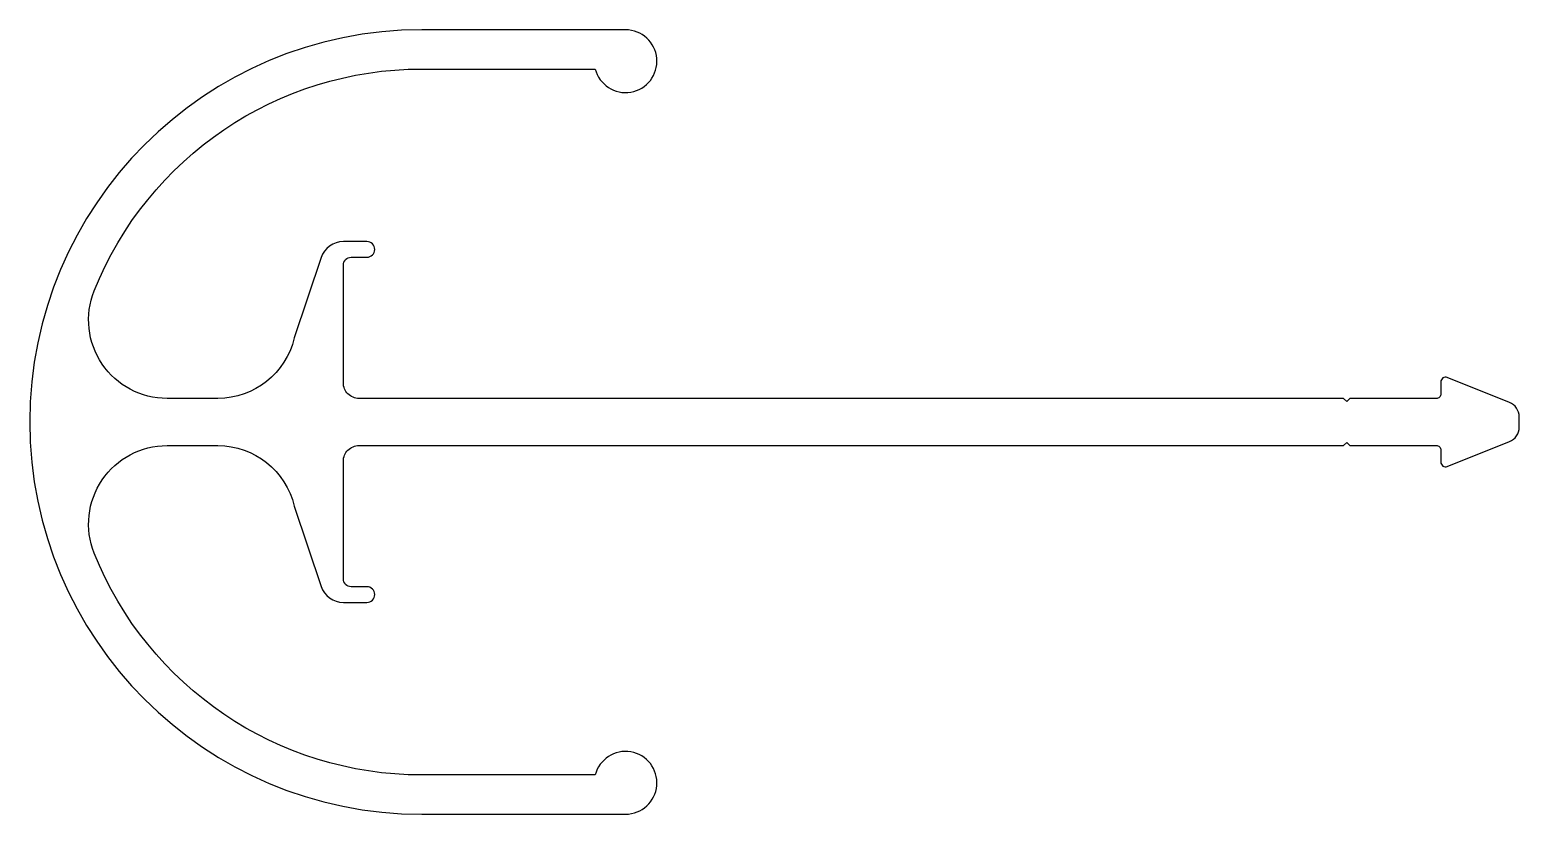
# Model space of a CAD drawing. Extents: x 830.1 to 925.1, y -40.2 to 9.8.
import ezdxf

# ---------------------------------------------------------------- set-up
doc = ezdxf.new("R2010")
doc.units = 0
doc.header["$LTSCALE"] = 15
doc.layers.get('0').update_dxf_attribs({"linetype": 'CONTINUOUS'})

msp = doc.modelspace()

# ---------------------------------------------------------------- linework, layer by layer
msp.add_lwpolyline([(924.511, -16.477, 0.306678), (925.14, -15.548), (925.14, -14.902, 0.306678), (924.511, -13.974), (920.551, -12.39, 0.530598), (920.14, -12.668), (920.14, -13.425, -0.414214), (919.84, -13.725), (914.34, -13.725), (914.14, -13.925), (913.94, -13.725), (851.14, -13.725, -0.414214), (850.14, -12.725), (850.14, -5.225, -0.414214), (850.64, -4.725), (851.64, -4.725, 1), (851.64, -3.725), (850.14, -3.725, 0.322622), (848.717, -4.75), (847.008, -9.863, -0.348475), (842.14, -13.725), (838.892, -13.725, -0.530612), (834.249, -6.868, -0.306667), (855.14, 7.275), (866.203, 7.275, 2.039508), (868.14, 9.775), (855.14, 9.775, 1), (855.14, -40.225), (868.14, -40.225, 2.039508), (866.203, -37.725), (855.14, -37.725, -0.306667), (834.249, -23.582, -0.530612), (838.892, -16.725), (842.14, -16.725, -0.348475), (847.008, -20.588), (848.717, -25.701, 0.322622), (850.14, -26.725), (851.64, -26.725, 1), (851.64, -25.725), (850.64, -25.725, -0.414214), (850.14, -25.225), (850.14, -17.725, -0.414214), (851.14, -16.725), (913.94, -16.725), (914.14, -16.525), (914.34, -16.725), (919.84, -16.725, -0.414214), (920.14, -17.025), (920.14, -17.782, 0.530598), (920.551, -18.061)], format="xyb", close=True)

doc.saveas('drawing.dxf')
